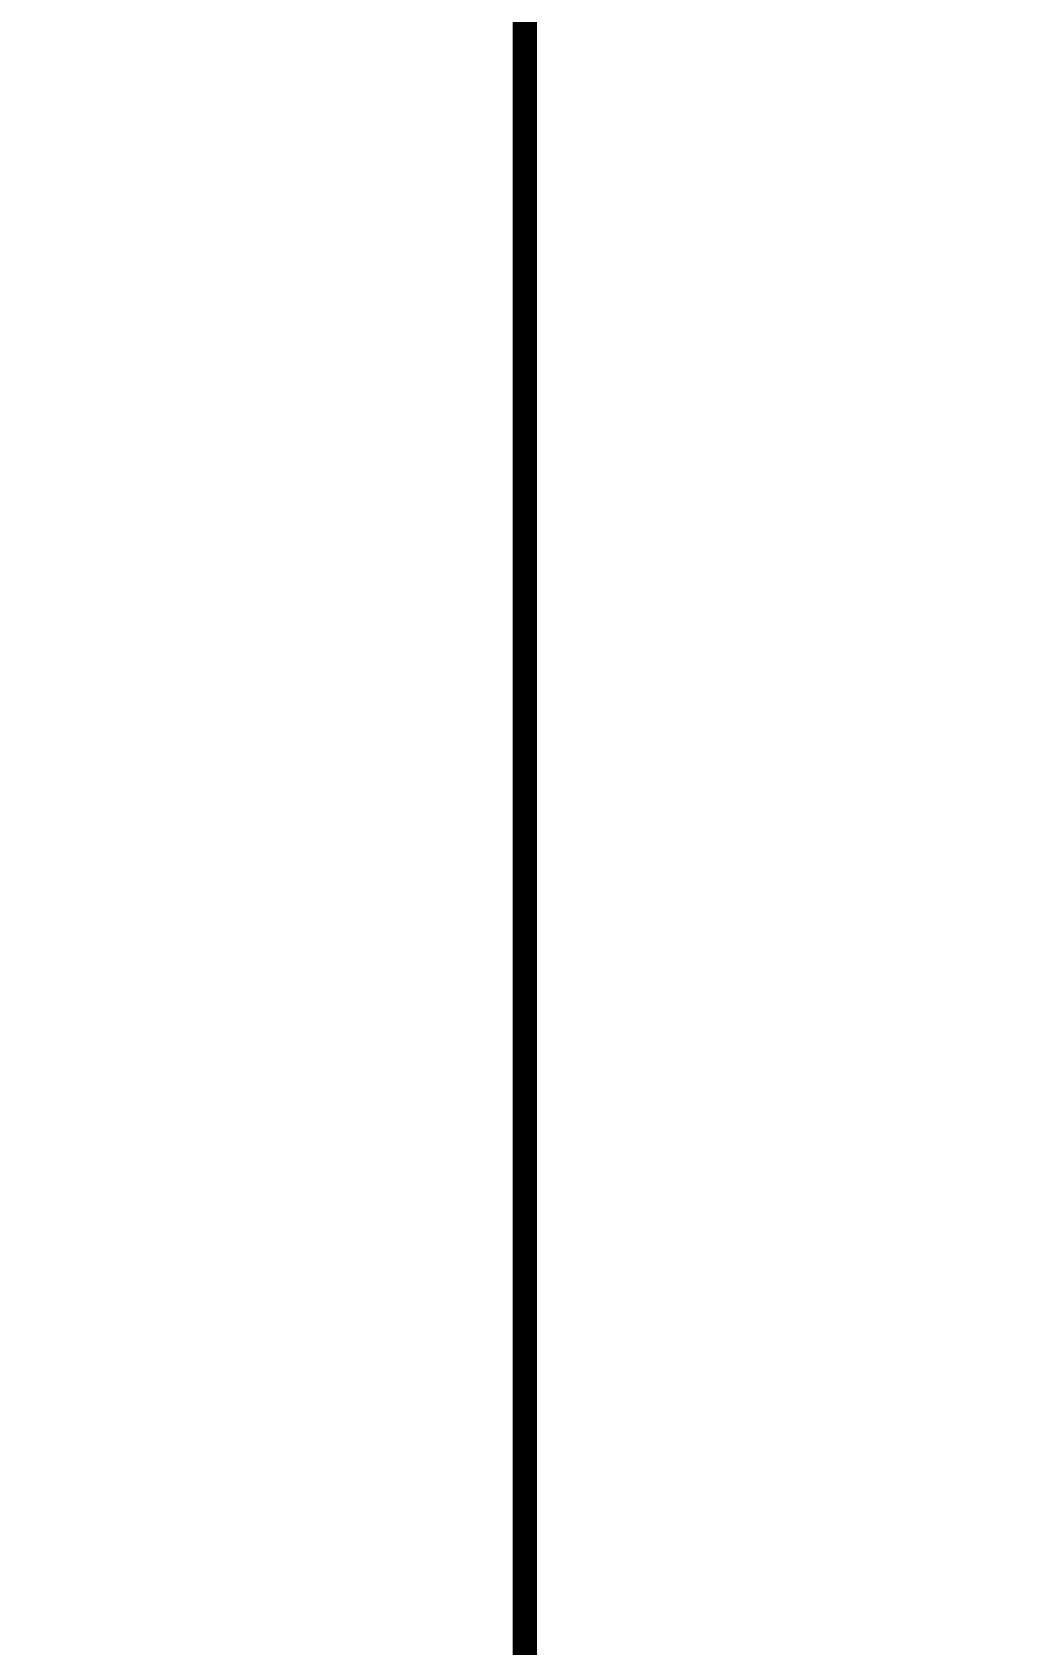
# Model space of a CAD drawing. Header units: centimetres. Extents: x 470464 to 524273, y 49611 to 59074.
# Drawn here: x 490204.1 to 490407, y 54748.9 to 55077.7 of the extents above; entities that cross this region are included whole.
import ezdxf

# ---------------------------------------------------------------- set-up
doc = ezdxf.new("R2010")
doc.units = ezdxf.units.CM
doc.header["$MEASUREMENT"] = 0
doc.linetypes.add('ACAD_ISO03W100', pattern=[30, 12, -18])
doc.layers.add('---___EB_draft04_section', color=8, linetype='Continuous')
doc.layers.add('vinç', color=7, linetype='Continuous')
doc.layers.add('S-COLS-STEL', color=3, linetype='Continuous', lineweight=9)
doc.styles.add('TS-FREA-GENL', font='calibri.ttf', dxfattribs={"width": 0.7})

# ---------------------------------------------------------------- blocks, each defined once
blk = doc.blocks.new('KLJLKHŞKLJKŞJHIUHYGFRTDTRFJKLK')
at = {"layer": 'S-COLS-STEL', "color": 2, "insert": (394264.18, 75546.09), "char_height": 25, "width": 1441.5655, "attachment_point": 4, "style": 'TS-FREA-GENL', "bg_fill": 2}
blk.add_mtext('TKGKV 0,5 TON', dxfattribs=at)

msp = doc.modelspace()

# ---------------------------------------------------------------- linework, layer by layer
at = {"layer": '---___EB_draft04_section', "color": 30, "linetype": 'ACAD_ISO03W100', "ltscale": 5, "const_width": 5}
msp.add_lwpolyline([(490404.51, 50682.56), (490304.51, 50682.56), (490304.51, 57802.88), (490404.51, 57802.88)], dxfattribs=at)

# ---------------------------------------------------------------- next in the draw order: block references
at = {"layer": 'vinç', "color": 2, "rotation": 270}
msp.add_blockref('KLJLKHŞKLJKŞJHIUHYGFRTDTRFJKLK', (414680.53, 449845.99), dxfattribs=at)

doc.saveas('drawing.dxf')
